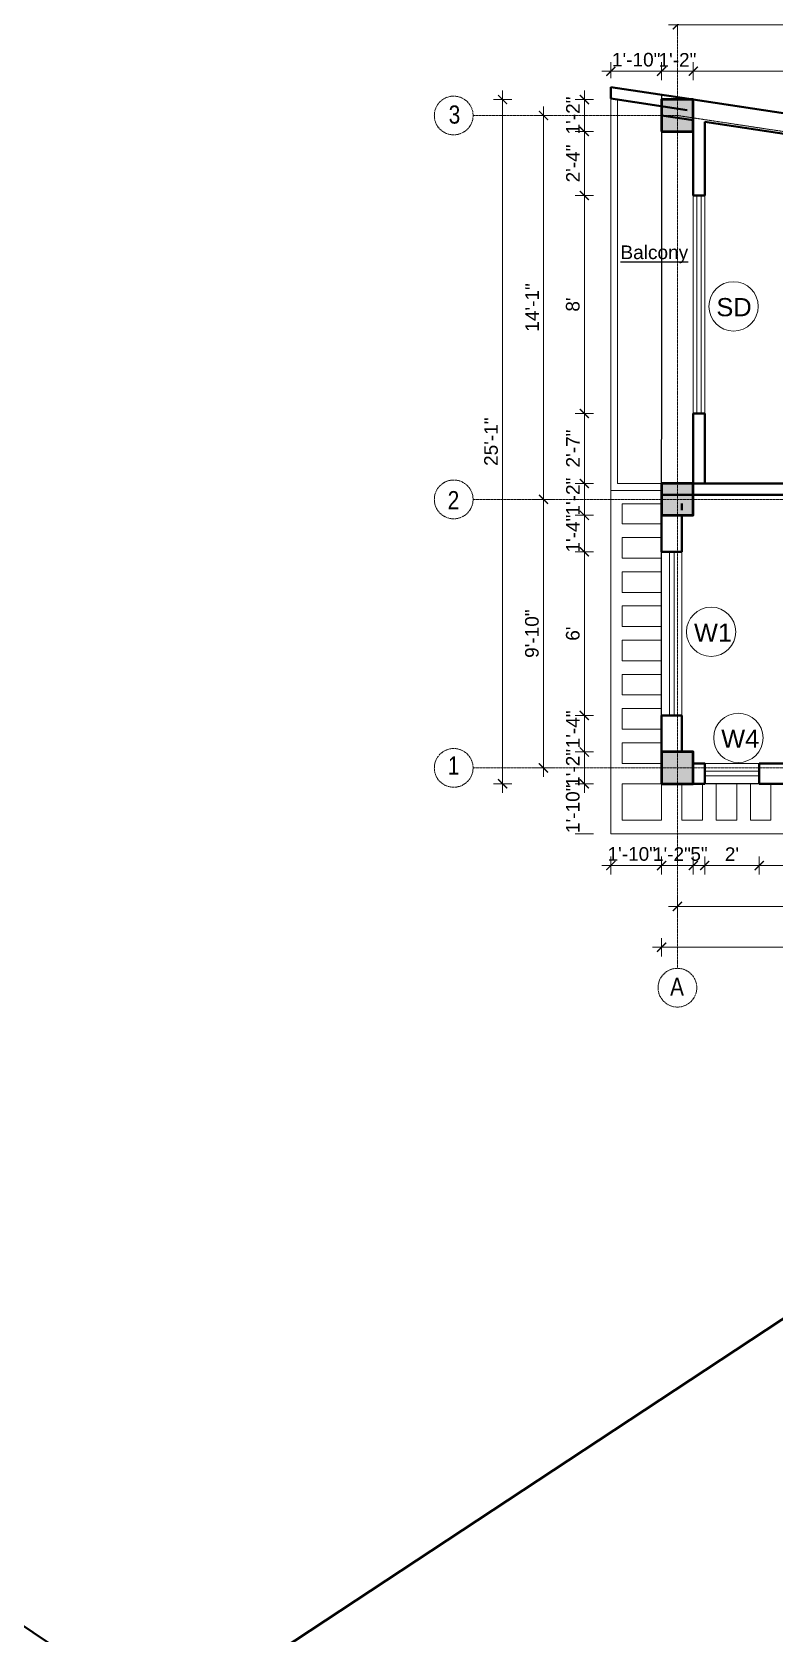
# Model space of a CAD drawing. Header units: inches. Extents: x 141029 to 151573, y -22384 to -18036.
# Drawn here: x 144326 to 144653, y -20131 to -19426 of the extents above; entities that cross this region are included whole.
import ezdxf

# ---------------------------------------------------------------- set-up
doc = ezdxf.new("R2010")
doc.units = ezdxf.units.IN
doc.header["$LTSCALE"] = 0.5
doc.header["$MEASUREMENT"] = 0
doc.header["$PDMODE"] = 66
doc.linetypes.add('CENTER', pattern=[2, 1.25, -0.25, 0.25, -0.25])
for name, color, linetype, lineweight in [('Annotate-Lite.w', 177, 'Continuous', 9), ('Annotations-Bold.w', 177, 'Continuous', 13), ('C-COLUMN', 1, 'Continuous', 50), ('DIM', 4, 'Continuous', 5), ('DIM 1-100', 4, 'Continuous', 13), ('PARAPET', 50, 'Continuous', 13), ('TEXT', 220, 'Continuous', 9), ('wall', 1, 'Continuous', 40), ('window', 4, 'Continuous', 13)]:
    doc.layers.add(name, color=color, linetype=linetype, lineweight=lineweight)
doc.styles.add('ARAIL', font='ARIALN.TTF')
doc.styles.add('arial.', font='arial.ttf')
doc.styles.add('gaurav', font='arial.ttf')
doc.styles.get("Standard").update_dxf_attribs({"font": 'arial.ttf'})
doc.dimstyles.new('1 by 96', dxfattribs={"dimtxt": 6, "dimasz": 4, "dimexe": 4, "dimexo": 4, "dimgap": 2, "dimtad": 1, "dimdec": 0, "dimzin": 0, "dimdsep": 46, "dimlunit": 4, "dimtxsty": 'Standard', "dimblk": 'ARCHTICK', "dimcen": 0, "dimdle": 4, "dimadec": 0, "dimazin": 0, "dimtfac": 1, "dimtdec": 0, "dimtix": 1, "dimtofl": 0, "dimtmove": 1, "dimatfit": 3, "dimldrblk": 'ARCHTICK', "dimfxl": 4, "dimfxlon": 1, "dimtolj": 1, "dimtzin": 0, "dimlwd": -1, "dimlwe": -1, "dimarcsym": 0})

# ---------------------------------------------------------------- blocks, each defined once
blk = doc.blocks.new('_ArchTick')
at = {"color": 0, "linetype": 'ByBlock', "const_width": 0.15}
blk.add_lwpolyline([(-0.5, -0.5), (0.5, 0.5)], dxfattribs=at)
blk = doc.blocks.new('*D570')
at = {"layer": 'Defpoints', "color": 0, "transparency": 16777216}
for p in [(144617.47, -19442.94), (144617.47, -19469.43), (144730.12, -19474.55)]:
    blk.add_point(p, dxfattribs=at)
at = {"layer": 'DIM 1-100', "color": 0, "transparency": 16777216}
for p, q in [((144617.47, -19446.94), (144617.47, -19438.94)), ((144730.12, -19446.94), (144730.12, -19438.94)), ((144734.12, -19442.94), (144613.47, -19442.94))]:
    blk.add_line(p, q, dxfattribs=at)
at = {"layer": 'DIM 1-100', "color": 0, "transparency": 16777216, "xscale": 4, "yscale": 4, "zscale": 4, "rotation": 180}
blk.add_blockref('_ArchTick', (144617.47, -19442.94), dxfattribs=at)
at = {"layer": 'DIM 1-100', "color": 0, "transparency": 16777216, "xscale": 4, "yscale": 4, "zscale": 4}
blk.add_blockref('_ArchTick', (144730.12, -19442.94), dxfattribs=at)
at = {"layer": 'DIM 1-100', "color": 0, "transparency": 16777216, "insert": (144673.79, -19437.88), "char_height": 6, "attachment_point": 5}
blk.add_mtext('\\A1;9\'-5"', dxfattribs=at)
blk = doc.blocks.new('*D571')
at = {"layer": 'Defpoints', "color": 0, "transparency": 16777216}
for p in [(144603.47, -19442.94), (144603.47, -19469.43), (144617.47, -19469.43)]:
    blk.add_point(p, dxfattribs=at)
at = {"layer": 'DIM 1-100', "color": 0, "transparency": 16777216}
for p, q in [((144603.47, -19446.94), (144603.47, -19438.94)), ((144617.47, -19446.94), (144617.47, -19438.94)), ((144621.47, -19442.94), (144599.47, -19442.94))]:
    blk.add_line(p, q, dxfattribs=at)
at = {"layer": 'DIM 1-100', "color": 0, "transparency": 16777216, "xscale": 4, "yscale": 4, "zscale": 4, "rotation": 180}
blk.add_blockref('_ArchTick', (144603.47, -19442.94), dxfattribs=at)
at = {"layer": 'DIM 1-100', "color": 0, "transparency": 16777216, "xscale": 4, "yscale": 4, "zscale": 4}
blk.add_blockref('_ArchTick', (144617.47, -19442.94), dxfattribs=at)
at = {"layer": 'DIM 1-100', "color": 0, "transparency": 16777216, "insert": (144610.47, -19437.93), "char_height": 6, "attachment_point": 5}
blk.add_mtext('\\A1;1\'-2"', dxfattribs=at)
blk = doc.blocks.new('*D572')
at = {"layer": 'Defpoints', "color": 0, "transparency": 16777216}
for p in [(144581.13, -19442.94), (144581.13, -19449.95), (144603.47, -19469.43)]:
    blk.add_point(p, dxfattribs=at)
at = {"layer": 'DIM 1-100', "color": 0, "transparency": 16777216}
for p, q in [((144581.13, -19445.95), (144581.13, -19438.94)), ((144603.47, -19446.94), (144603.47, -19438.94)), ((144607.47, -19442.94), (144577.13, -19442.94))]:
    blk.add_line(p, q, dxfattribs=at)
at = {"layer": 'DIM 1-100', "color": 0, "transparency": 16777216, "xscale": 4, "yscale": 4, "zscale": 4, "rotation": 180}
blk.add_blockref('_ArchTick', (144581.13, -19442.94), dxfattribs=at)
at = {"layer": 'DIM 1-100', "color": 0, "transparency": 16777216, "xscale": 4, "yscale": 4, "zscale": 4}
blk.add_blockref('_ArchTick', (144603.47, -19442.94), dxfattribs=at)
at = {"layer": 'DIM 1-100', "color": 0, "transparency": 16777216, "insert": (144592.3, -19437.88), "char_height": 6, "attachment_point": 5}
blk.add_mtext('\\A1;1\'-10"', dxfattribs=at)
blk = doc.blocks.new('*D575')
at = {"layer": 'Defpoints', "color": 0, "transparency": 16777216}
for p in [(144610.47, -19422.48), (144610.47, -19462.43), (144739.12, -19486.55)]:
    blk.add_point(p, dxfattribs=at)
at = {"layer": 'DIM 1-100', "color": 0, "transparency": 16777216}
for p, q in [((144610.47, -19426.48), (144610.47, -19418.48)), ((144739.12, -19426.48), (144739.12, -19418.48)), ((144743.12, -19422.48), (144606.47, -19422.48))]:
    blk.add_line(p, q, dxfattribs=at)
at = {"layer": 'DIM 1-100', "color": 0, "transparency": 16777216, "xscale": 4, "yscale": 4, "zscale": 4, "rotation": 180}
blk.add_blockref('_ArchTick', (144610.47, -19422.48), dxfattribs=at)
at = {"layer": 'DIM 1-100', "color": 0, "transparency": 16777216, "xscale": 4, "yscale": 4, "zscale": 4}
blk.add_blockref('_ArchTick', (144739.12, -19422.48), dxfattribs=at)
at = {"layer": 'DIM 1-100', "color": 0, "transparency": 16777216, "insert": (144674.79, -19417.41), "char_height": 6, "attachment_point": 5}
blk.add_mtext('\\A1;10\'-9"', dxfattribs=at)
blk = doc.blocks.new('*D509')
at = {"layer": 'Defpoints', "color": 0, "transparency": 16777216}
for p in [(144581.13, -19403.23), (144581.13, -19449.95), (145005.15, -19513.97)]:
    blk.add_point(p, dxfattribs=at)
at = {"layer": 'DIM 1-100', "color": 0, "transparency": 16777216}
for p, q in [((144581.13, -19407.23), (144581.13, -19399.23)), ((145005.15, -19407.23), (145005.15, -19399.23)), ((145009.15, -19403.23), (144577.13, -19403.23))]:
    blk.add_line(p, q, dxfattribs=at)
at = {"layer": 'DIM 1-100', "color": 0, "transparency": 16777216, "xscale": 4, "yscale": 4, "zscale": 4, "rotation": 180}
blk.add_blockref('_ArchTick', (144581.13, -19403.23), dxfattribs=at)
at = {"layer": 'DIM 1-100', "color": 0, "transparency": 16777216, "xscale": 4, "yscale": 4, "zscale": 4}
blk.add_blockref('_ArchTick', (145005.15, -19403.23), dxfattribs=at)
at = {"layer": 'DIM 1-100', "color": 0, "transparency": 16777216, "insert": (144793.14, -19398.16), "char_height": 6, "attachment_point": 5}
blk.add_mtext('\\A1;35\'-4"', dxfattribs=at)
blk = doc.blocks.new('*D518')
at = {"layer": 'Defpoints', "color": 0, "transparency": 16777216}
for p in [(144603.47, -19455.43), (144569.47, -19469.43), (144603.47, -19469.43)]:
    blk.add_point(p, dxfattribs=at)
at = {"layer": 'DIM 1-100', "color": 0, "transparency": 16777216}
for p, q in [((144573.47, -19455.43), (144565.47, -19455.43)), ((144569.47, -19451.43), (144569.47, -19473.43)), ((144573.47, -19469.43), (144565.47, -19469.43))]:
    blk.add_line(p, q, dxfattribs=at)
at = {"layer": 'DIM 1-100', "color": 0, "transparency": 16777216, "xscale": 4, "yscale": 4, "zscale": 4}
for p, rotation in [((144569.47, -19455.43), 90), ((144569.47, -19469.43), 270)]:
    blk.add_blockref('_ArchTick', p, dxfattribs=dict(at, rotation=rotation))
at = {"layer": 'DIM 1-100', "color": 0, "transparency": 16777216, "insert": (144564.45, -19462.43), "char_height": 6, "attachment_point": 5, "rotation": 90}
blk.add_mtext('\\A1;1\'-2"', dxfattribs=at)
blk = doc.blocks.new('*D576')
at = {"layer": 'Defpoints', "color": 0, "transparency": 16777216}
for p in [(144603.47, -19469.43), (144569.47, -19497.69), (144617.47, -19497.69)]:
    blk.add_point(p, dxfattribs=at)
at = {"layer": 'DIM 1-100', "color": 0, "transparency": 16777216}
for p, q in [((144573.47, -19469.43), (144565.47, -19469.43)), ((144569.47, -19465.43), (144569.47, -19501.69)), ((144573.47, -19497.69), (144565.47, -19497.69))]:
    blk.add_line(p, q, dxfattribs=at)
at = {"layer": 'DIM 1-100', "color": 0, "transparency": 16777216, "xscale": 4, "yscale": 4, "zscale": 4}
for p, rotation in [((144569.47, -19469.43), 90), ((144569.47, -19497.69), 270)]:
    blk.add_blockref('_ArchTick', p, dxfattribs=dict(at, rotation=rotation))
at = {"layer": 'DIM 1-100', "color": 0, "transparency": 16777216, "insert": (144564.45, -19483.56), "char_height": 6, "attachment_point": 5, "rotation": 90}
blk.add_mtext('\\A1;2\'-4"', dxfattribs=at)
blk = doc.blocks.new('*D577')
at = {"layer": 'Defpoints', "color": 0, "transparency": 16777216}
for p in [(144617.47, -19497.69), (144569.47, -19593.69), (144617.47, -19593.69)]:
    blk.add_point(p, dxfattribs=at)
at = {"layer": 'DIM 1-100', "color": 0, "transparency": 16777216}
for p, q in [((144573.47, -19497.69), (144565.47, -19497.69)), ((144569.47, -19493.69), (144569.47, -19597.69)), ((144573.47, -19593.69), (144565.47, -19593.69))]:
    blk.add_line(p, q, dxfattribs=at)
at = {"layer": 'DIM 1-100', "color": 0, "transparency": 16777216, "xscale": 4, "yscale": 4, "zscale": 4}
for p, rotation in [((144569.47, -19497.69), 90), ((144569.47, -19593.69), 270)]:
    blk.add_blockref('_ArchTick', p, dxfattribs=dict(at, rotation=rotation))
at = {"layer": 'DIM 1-100', "color": 0, "transparency": 16777216, "insert": (144564.4, -19545.69), "char_height": 6, "attachment_point": 5, "rotation": 90}
blk.add_mtext("\\A1;8'", dxfattribs=at)
blk = doc.blocks.new('*D578')
at = {"layer": 'Defpoints', "color": 0, "transparency": 16777216}
for p in [(144617.47, -19593.69), (144569.47, -19624.5), (144617.47, -19624.5)]:
    blk.add_point(p, dxfattribs=at)
at = {"layer": 'DIM 1-100', "color": 0, "transparency": 16777216}
for p, q in [((144569.47, -19589.69), (144569.47, -19628.5)), ((144573.47, -19593.69), (144565.47, -19593.69)), ((144573.47, -19624.5), (144565.47, -19624.5))]:
    blk.add_line(p, q, dxfattribs=at)
at = {"layer": 'DIM 1-100', "color": 0, "transparency": 16777216, "xscale": 4, "yscale": 4, "zscale": 4}
for p, rotation in [((144569.47, -19593.69), 90), ((144569.47, -19624.5), 270)]:
    blk.add_blockref('_ArchTick', p, dxfattribs=dict(at, rotation=rotation))
at = {"layer": 'DIM 1-100', "color": 0, "transparency": 16777216, "insert": (144564.45, -19609.1), "char_height": 6, "attachment_point": 5, "rotation": 90}
blk.add_mtext('\\A1;2\'-7"', dxfattribs=at)
blk = doc.blocks.new('*D579')
at = {"layer": 'Defpoints', "color": 0, "transparency": 16777216}
for p in [(144617.47, -19624.5), (144569.47, -19638.5), (144603.47, -19638.5)]:
    blk.add_point(p, dxfattribs=at)
at = {"layer": 'DIM 1-100', "color": 0, "transparency": 16777216}
for p, q in [((144573.47, -19624.5), (144565.47, -19624.5)), ((144569.47, -19620.5), (144569.47, -19642.5)), ((144573.47, -19638.5), (144565.47, -19638.5))]:
    blk.add_line(p, q, dxfattribs=at)
at = {"layer": 'DIM 1-100', "color": 0, "transparency": 16777216, "xscale": 4, "yscale": 4, "zscale": 4}
for p, rotation in [((144569.47, -19624.5), 90), ((144569.47, -19638.5), 270)]:
    blk.add_blockref('_ArchTick', p, dxfattribs=dict(at, rotation=rotation))
at = {"layer": 'DIM 1-100', "color": 0, "transparency": 16777216, "insert": (144564.45, -19630.26), "char_height": 6, "attachment_point": 5, "rotation": 90}
blk.add_mtext('\\A1;1\'-2"', dxfattribs=at)
blk = doc.blocks.new('*D580')
at = {"layer": 'Defpoints', "color": 0, "transparency": 16777216}
for p in [(144603.47, -19638.5), (144569.47, -19654.61), (144603.47, -19654.61)]:
    blk.add_point(p, dxfattribs=at)
at = {"layer": 'DIM 1-100', "color": 0, "transparency": 16777216}
for p, q in [((144573.47, -19638.5), (144565.47, -19638.5)), ((144569.47, -19634.5), (144569.47, -19658.61)), ((144573.47, -19654.61), (144565.47, -19654.61))]:
    blk.add_line(p, q, dxfattribs=at)
at = {"layer": 'DIM 1-100', "color": 0, "transparency": 16777216, "xscale": 4, "yscale": 4, "zscale": 4}
for p, rotation in [((144569.47, -19638.5), 90), ((144569.47, -19654.61), 270)]:
    blk.add_blockref('_ArchTick', p, dxfattribs=dict(at, rotation=rotation))
at = {"layer": 'DIM 1-100', "color": 0, "transparency": 16777216, "insert": (144564.45, -19646.56), "char_height": 6, "attachment_point": 5, "rotation": 90}
blk.add_mtext('\\A1;1\'-4"', dxfattribs=at)
blk = doc.blocks.new('*D581')
at = {"layer": 'Defpoints', "color": 0, "transparency": 16777216}
for p in [(144603.47, -19654.61), (144569.47, -19726.61), (144603.47, -19726.61)]:
    blk.add_point(p, dxfattribs=at)
at = {"layer": 'DIM 1-100', "color": 0, "transparency": 16777216}
for p, q in [((144569.47, -19650.61), (144569.47, -19730.61)), ((144573.47, -19654.61), (144565.47, -19654.61)), ((144573.47, -19726.61), (144565.47, -19726.61))]:
    blk.add_line(p, q, dxfattribs=at)
at = {"layer": 'DIM 1-100', "color": 0, "transparency": 16777216, "xscale": 4, "yscale": 4, "zscale": 4}
for p, rotation in [((144569.47, -19654.61), 90), ((144569.47, -19726.61), 270)]:
    blk.add_blockref('_ArchTick', p, dxfattribs=dict(at, rotation=rotation))
at = {"layer": 'DIM 1-100', "color": 0, "transparency": 16777216, "insert": (144564.4, -19690.61), "char_height": 6, "attachment_point": 5, "rotation": 90}
blk.add_mtext("\\A1;6'", dxfattribs=at)
blk = doc.blocks.new('*D582')
at = {"layer": 'Defpoints', "color": 0, "transparency": 16777216}
for p in [(144603.47, -19726.61), (144569.47, -19742.73), (144603.47, -19742.73)]:
    blk.add_point(p, dxfattribs=at)
at = {"layer": 'DIM 1-100', "color": 0, "transparency": 16777216}
for p, q in [((144569.47, -19722.61), (144569.47, -19746.73)), ((144573.47, -19726.61), (144565.47, -19726.61)), ((144573.47, -19742.73), (144565.47, -19742.73))]:
    blk.add_line(p, q, dxfattribs=at)
at = {"layer": 'DIM 1-100', "color": 0, "transparency": 16777216, "xscale": 4, "yscale": 4, "zscale": 4}
for p, rotation in [((144569.47, -19726.61), 90), ((144569.47, -19742.73), 270)]:
    blk.add_blockref('_ArchTick', p, dxfattribs=dict(at, rotation=rotation))
at = {"layer": 'DIM 1-100', "color": 0, "transparency": 16777216, "insert": (144564.45, -19732.76), "char_height": 6, "attachment_point": 5, "rotation": 90}
blk.add_mtext('\\A1;1\'-4"', dxfattribs=at)
blk = doc.blocks.new('*D583')
at = {"layer": 'Defpoints', "color": 0, "transparency": 16777216}
for p in [(144603.47, -19742.73), (144569.47, -19756.73), (144603.47, -19756.73)]:
    blk.add_point(p, dxfattribs=at)
at = {"layer": 'DIM 1-100', "color": 0, "transparency": 16777216}
for p, q in [((144573.47, -19742.73), (144565.47, -19742.73)), ((144569.47, -19738.73), (144569.47, -19760.73)), ((144573.47, -19756.73), (144565.47, -19756.73))]:
    blk.add_line(p, q, dxfattribs=at)
at = {"layer": 'DIM 1-100', "color": 0, "transparency": 16777216, "xscale": 4, "yscale": 4, "zscale": 4}
for p, rotation in [((144569.47, -19742.73), 90), ((144569.47, -19756.73), 270)]:
    blk.add_blockref('_ArchTick', p, dxfattribs=dict(at, rotation=rotation))
at = {"layer": 'DIM 1-100', "color": 0, "transparency": 16777216, "insert": (144564.4, -19749.73), "char_height": 6, "attachment_point": 5, "rotation": 90}
blk.add_mtext('\\A1;1\'-2"', dxfattribs=at)
blk = doc.blocks.new('*D584')
at = {"layer": 'Defpoints', "color": 0, "transparency": 16777216}
for p in [(144603.47, -19756.73), (144569.47, -19778.73), (144581.13, -19778.73)]:
    blk.add_point(p, dxfattribs=at)
at = {"layer": 'DIM 1-100', "color": 0, "transparency": 16777216}
for p, q in [((144573.47, -19756.73), (144565.47, -19756.73)), ((144573.47, -19778.73), (144565.47, -19778.73))]:
    blk.add_line(p, q, dxfattribs=at)
at = {"layer": 'DIM 1-100', "color": 0, "transparency": 16777216, "insert": (144564.4, -19767.73), "char_height": 6, "attachment_point": 5, "rotation": 90}
blk.add_mtext('\\A1;1\'-10"', dxfattribs=at)
blk = doc.blocks.new('*D519')
at = {"layer": 'Defpoints', "color": 0, "transparency": 16777216}
for p in [(144603.54, -19462.43), (144551.47, -19631.5), (144603.47, -19631.5)]:
    blk.add_point(p, dxfattribs=at)
at = {"layer": 'DIM 1-100', "color": 0, "transparency": 16777216}
for p, q in [((144555.47, -19462.43), (144547.47, -19462.43)), ((144551.47, -19458.43), (144551.47, -19635.5)), ((144555.47, -19631.5), (144547.47, -19631.5))]:
    blk.add_line(p, q, dxfattribs=at)
at = {"layer": 'DIM 1-100', "color": 0, "transparency": 16777216, "xscale": 4, "yscale": 4, "zscale": 4}
for p, rotation in [((144551.47, -19462.43), 90), ((144551.47, -19631.5), 270)]:
    blk.add_blockref('_ArchTick', p, dxfattribs=dict(at, rotation=rotation))
at = {"layer": 'DIM 1-100', "color": 0, "transparency": 16777216, "insert": (144546.45, -19546.97), "char_height": 6, "attachment_point": 5, "rotation": 90}
blk.add_mtext('\\A1;14\'-1"', dxfattribs=at)
blk = doc.blocks.new('*D520')
at = {"layer": 'Defpoints', "color": 0, "transparency": 16777216}
for p in [(144603.47, -19631.5), (144551.47, -19749.73), (144603.47, -19749.73)]:
    blk.add_point(p, dxfattribs=at)
at = {"layer": 'DIM 1-100', "color": 0, "transparency": 16777216}
for p, q in [((144555.47, -19631.5), (144547.47, -19631.5)), ((144551.47, -19627.5), (144551.47, -19753.73)), ((144555.47, -19749.73), (144547.47, -19749.73))]:
    blk.add_line(p, q, dxfattribs=at)
at = {"layer": 'DIM 1-100', "color": 0, "transparency": 16777216, "xscale": 4, "yscale": 4, "zscale": 4}
for p, rotation in [((144551.47, -19631.5), 90), ((144551.47, -19749.73), 270)]:
    blk.add_blockref('_ArchTick', p, dxfattribs=dict(at, rotation=rotation))
at = {"layer": 'DIM 1-100', "color": 0, "transparency": 16777216, "insert": (144546.4, -19690.61), "char_height": 6, "attachment_point": 5, "rotation": 90}
blk.add_mtext('\\A1;9\'-10"', dxfattribs=at)
blk = doc.blocks.new('*D521')
at = {"layer": 'Defpoints', "color": 0, "transparency": 16777216}
for p in [(144533.47, -19455.43), (144603.47, -19455.43), (144603.47, -19756.73)]:
    blk.add_point(p, dxfattribs=at)
at = {"layer": 'DIM 1-100', "color": 0, "transparency": 16777216}
for p, q in [((144537.47, -19455.43), (144529.47, -19455.43)), ((144533.47, -19760.73), (144533.47, -19451.43)), ((144537.47, -19756.73), (144529.47, -19756.73))]:
    blk.add_line(p, q, dxfattribs=at)
at = {"layer": 'DIM 1-100', "color": 0, "transparency": 16777216, "xscale": 4, "yscale": 4, "zscale": 4}
for p, rotation in [((144533.47, -19455.43), 90), ((144533.47, -19756.73), 270)]:
    blk.add_blockref('_ArchTick', p, dxfattribs=dict(at, rotation=rotation))
at = {"layer": 'DIM 1-100', "color": 0, "transparency": 16777216, "insert": (144528.4, -19606.08), "char_height": 6, "attachment_point": 5, "rotation": 90}
blk.add_mtext('\\A1;25\'-1"', dxfattribs=at)
blk = doc.blocks.new('*D585')
at = {"layer": 'Defpoints', "color": 0, "transparency": 16777216}
for p in [(144603.47, -19756.73), (144617.47, -19756.73), (144617.47, -19792.73)]:
    blk.add_point(p, dxfattribs=at)
at = {"layer": 'DIM 1-100', "color": 0, "transparency": 16777216}
for p, q in [((144599.47, -19792.73), (144621.47, -19792.73)), ((144603.47, -19788.73), (144603.47, -19796.73)), ((144617.47, -19788.73), (144617.47, -19796.73))]:
    blk.add_line(p, q, dxfattribs=at)
at = {"layer": 'DIM 1-100', "color": 0, "transparency": 16777216, "xscale": 4, "yscale": 4, "zscale": 4, "rotation": 180}
blk.add_blockref('_ArchTick', (144603.47, -19792.73), dxfattribs=at)
at = {"layer": 'DIM 1-100', "color": 0, "transparency": 16777216, "xscale": 4, "yscale": 4, "zscale": 4}
blk.add_blockref('_ArchTick', (144617.47, -19792.73), dxfattribs=at)
at = {"layer": 'DIM 1-100', "color": 0, "transparency": 16777216, "insert": (144608.04, -19787.72), "char_height": 6, "attachment_point": 5}
blk.add_mtext('\\A1;1\'-2"', dxfattribs=at)
blk = doc.blocks.new('*D586')
at = {"layer": 'Defpoints', "color": 0, "transparency": 16777216}
for p in [(144617.47, -19756.73), (144622.47, -19756.73), (144622.47, -19792.73)]:
    blk.add_point(p, dxfattribs=at)
at = {"layer": 'DIM 1-100', "color": 0, "transparency": 16777216}
for p, q in [((144617.47, -19788.73), (144617.47, -19796.73)), ((144622.47, -19788.73), (144622.47, -19796.73))]:
    blk.add_line(p, q, dxfattribs=at)
at = {"layer": 'DIM 1-100', "color": 0, "transparency": 16777216, "insert": (144619.97, -19787.68), "char_height": 6, "attachment_point": 5}
blk.add_mtext('\\A1;5"', dxfattribs=at)
blk = doc.blocks.new('*D587')
at = {"layer": 'Defpoints', "color": 0, "transparency": 16777216}
for p in [(144622.47, -19756.73), (144646.47, -19756.73), (144646.47, -19792.73)]:
    blk.add_point(p, dxfattribs=at)
at = {"layer": 'DIM 1-100', "color": 0, "transparency": 16777216}
for p, q in [((144618.47, -19792.73), (144650.47, -19792.73)), ((144622.47, -19788.73), (144622.47, -19796.73)), ((144646.47, -19788.73), (144646.47, -19796.73))]:
    blk.add_line(p, q, dxfattribs=at)
at = {"layer": 'DIM 1-100', "color": 0, "transparency": 16777216, "xscale": 4, "yscale": 4, "zscale": 4, "rotation": 180}
blk.add_blockref('_ArchTick', (144622.47, -19792.73), dxfattribs=at)
at = {"layer": 'DIM 1-100', "color": 0, "transparency": 16777216, "xscale": 4, "yscale": 4, "zscale": 4}
blk.add_blockref('_ArchTick', (144646.47, -19792.73), dxfattribs=at)
at = {"layer": 'DIM 1-100', "color": 0, "transparency": 16777216, "insert": (144634.47, -19787.72), "char_height": 6, "attachment_point": 5}
blk.add_mtext("\\A1;2'", dxfattribs=at)
blk = doc.blocks.new('*D588')
at = {"layer": 'Defpoints', "color": 0, "transparency": 16777216}
for p in [(144646.47, -19756.73), (144701.12, -19756.73), (144701.12, -19792.73)]:
    blk.add_point(p, dxfattribs=at)
at = {"layer": 'DIM 1-100', "color": 0, "transparency": 16777216}
for p, q in [((144642.47, -19792.73), (144705.12, -19792.73)), ((144646.47, -19788.73), (144646.47, -19796.73)), ((144701.12, -19788.73), (144701.12, -19796.73))]:
    blk.add_line(p, q, dxfattribs=at)
at = {"layer": 'DIM 1-100', "color": 0, "transparency": 16777216, "xscale": 4, "yscale": 4, "zscale": 4, "rotation": 180}
blk.add_blockref('_ArchTick', (144646.47, -19792.73), dxfattribs=at)
at = {"layer": 'DIM 1-100', "color": 0, "transparency": 16777216, "xscale": 4, "yscale": 4, "zscale": 4}
blk.add_blockref('_ArchTick', (144701.12, -19792.73), dxfattribs=at)
at = {"layer": 'DIM 1-100', "color": 0, "transparency": 16777216, "insert": (144673.79, -19787.73), "char_height": 6, "attachment_point": 5}
blk.add_mtext('\\A1;4\'-7"', dxfattribs=at)
blk = doc.blocks.new('*D601')
at = {"layer": 'Defpoints', "color": 0, "transparency": 16777216}
for p in [(144603.47, -19756.73), (144581.13, -19778.73), (144603.47, -19792.73)]:
    blk.add_point(p, dxfattribs=at)
at = {"layer": 'DIM 1-100', "color": 0, "transparency": 16777216}
for p, q in [((144577.13, -19792.73), (144607.47, -19792.73)), ((144581.13, -19788.73), (144581.13, -19796.73)), ((144603.47, -19788.73), (144603.47, -19796.73))]:
    blk.add_line(p, q, dxfattribs=at)
at = {"layer": 'DIM 1-100', "color": 0, "transparency": 16777216, "xscale": 4, "yscale": 4, "zscale": 4, "rotation": 180}
blk.add_blockref('_ArchTick', (144581.13, -19792.73), dxfattribs=at)
at = {"layer": 'DIM 1-100', "color": 0, "transparency": 16777216, "xscale": 4, "yscale": 4, "zscale": 4}
blk.add_blockref('_ArchTick', (144603.47, -19792.73), dxfattribs=at)
at = {"layer": 'DIM 1-100', "color": 0, "transparency": 16777216, "insert": (144590.35, -19787.67), "char_height": 6, "attachment_point": 5}
blk.add_mtext('\\A1;1\'-10"', dxfattribs=at)
blk = doc.blocks.new('*D602')
at = {"layer": 'Defpoints', "color": 0, "transparency": 16777216}
for p in [(144610.47, -19756.73), (144737.12, -19756.73), (144737.12, -19810.73)]:
    blk.add_point(p, dxfattribs=at)
at = {"layer": 'DIM 1-100', "color": 0, "transparency": 16777216}
for p, q in [((144610.47, -19806.73), (144610.47, -19814.73)), ((144737.12, -19806.73), (144737.12, -19814.73)), ((144606.47, -19810.73), (144741.12, -19810.73))]:
    blk.add_line(p, q, dxfattribs=at)
at = {"layer": 'DIM 1-100', "color": 0, "transparency": 16777216, "xscale": 4, "yscale": 4, "zscale": 4, "rotation": 180}
blk.add_blockref('_ArchTick', (144610.47, -19810.73), dxfattribs=at)
at = {"layer": 'DIM 1-100', "color": 0, "transparency": 16777216, "xscale": 4, "yscale": 4, "zscale": 4}
blk.add_blockref('_ArchTick', (144737.12, -19810.73), dxfattribs=at)
at = {"layer": 'DIM 1-100', "color": 0, "transparency": 16777216, "insert": (144673.79, -19805.67), "char_height": 6, "attachment_point": 5}
blk.add_mtext('\\A1;10\'-7"', dxfattribs=at)
blk = doc.blocks.new('*D522')
at = {"layer": 'Defpoints', "color": 0, "transparency": 16777216}
for p in [(144603.47, -19756.73), (144995.57, -19756.73), (144603.47, -19828.73)]:
    blk.add_point(p, dxfattribs=at)
at = {"layer": 'DIM 1-100', "color": 0, "transparency": 16777216}
for p, q in [((144999.57, -19828.73), (144599.47, -19828.73)), ((144603.47, -19824.73), (144603.47, -19832.73)), ((144995.57, -19824.73), (144995.57, -19832.73))]:
    blk.add_line(p, q, dxfattribs=at)
at = {"layer": 'DIM 1-100', "color": 0, "transparency": 16777216, "xscale": 4, "yscale": 4, "zscale": 4, "rotation": 180}
blk.add_blockref('_ArchTick', (144603.47, -19828.73), dxfattribs=at)
at = {"layer": 'DIM 1-100', "color": 0, "transparency": 16777216, "xscale": 4, "yscale": 4, "zscale": 4}
blk.add_blockref('_ArchTick', (144995.57, -19828.73), dxfattribs=at)
at = {"layer": 'DIM 1-100', "color": 0, "transparency": 16777216, "insert": (144799.52, -19823.66), "char_height": 6, "attachment_point": 5}
blk.add_mtext('\\A1;32\'-8"', dxfattribs=at)

msp = doc.modelspace()

# ---------------------------------------------------------------- hatches: boundary and pattern name
at = {"layer": 'C-COLUMN'}
h = msp.add_hatch(color=256, dxfattribs=at)
h.dxf.hatch_style = 1
h.paths.add_polyline_path([(144617.47, -19455.43), (144603.47, -19455.43), (144603.47, -19469.43), (144617.47, -19469.43)])
h = msp.add_hatch(color=256, dxfattribs=at)
h.dxf.hatch_style = 1
h.paths.add_polyline_path([(144617.47, -19624.5), (144603.47, -19624.5), (144603.47, -19638.5), (144617.47, -19638.5)])
h = msp.add_hatch(color=256, dxfattribs=at)
h.dxf.hatch_style = 1
h.paths.add_polyline_path([(144617.47, -19742.73), (144603.47, -19742.73), (144603.47, -19756.73), (144617.47, -19756.73)])

# ---------------------------------------------------------------- linework, layer by layer
at = {"layer": 'Annotate-Lite.w', "ltscale": 0.005}
for centre in [(144635.19, -19546.48), (144625.3, -19689.81), (144637.3, -19736.53)]:
    msp.add_circle(centre, 10.86, dxfattribs=at)
at = {"layer": 'Annotations-Bold.w', "linetype": 'CENTER', "ltscale": 0.3}
for p, q in [((144610.47, -19391.25), (144610.47, -19838)), ((145080.69, -19631.5), (144520.47, -19631.5)), ((145080.69, -19749.73), (144520.47, -19749.73))]:
    msp.add_line(p, q, dxfattribs=at)
msp.add_lwpolyline([(145080.69, -19520.9), (144997.68, -19520.9), (144854.62, -19499.29), (144737.12, -19481.55), (144610.47, -19462.43), (144520.47, -19462.43)], dxfattribs=at)
at = {"layer": 'Annotations-Bold.w', "linetype": 'CENTER', "ltscale": 1.5}
for centre in [(144511.93, -19462.43), (144511.93, -19631.5), (144511.93, -19749.73), (144610.47, -19846.53)]:
    msp.add_circle(centre, 8.53, dxfattribs=at)
at = {"layer": 'C-COLUMN'}
for points in [[(144603.47, -19469.43), (144617.47, -19469.43), (144617.47, -19455.43), (144603.47, -19455.43)], [(144603.47, -19638.5), (144617.47, -19638.5), (144617.47, -19624.5), (144603.47, -19624.5)], [(144603.47, -19756.73), (144617.47, -19756.73), (144617.47, -19742.73), (144603.47, -19742.73)]]:
    msp.add_lwpolyline(points, close=True, dxfattribs=at)
at = {"layer": 'Defpoints'}
msp.add_lwpolyline([(145005.15, -19513.97), (144995.57, -19756.73), (144603.47, -19756.73), (144603.57, -19453.33), (145005.15, -19513.97)], dxfattribs=at)
at = {"layer": 'DIM'}
for p, q in [((144618.97, -19497.69), (144618.97, -19593.69)), ((144620.97, -19497.69), (144620.97, -19593.69)), ((144622.47, -19747.73), (144646.47, -19747.73)), ((144622.47, -19751.23), (144646.47, -19751.23)), ((144622.47, -19753.23), (144646.47, -19753.23)), ((144646.47, -19756.73), (144622.47, -19756.73))]:
    msp.add_line(p, q, dxfattribs=at)
at = {"layer": 'PARAPET', "ltscale": 100}
for p, q in [((144581.13, -19627.5), (144581.13, -19455)), ((144584.13, -19624.5), (144584.13, -19455.46)), ((144603.47, -19624.5), (144584.13, -19624.5)), ((144603.47, -19627.5), (144581.13, -19627.5)), ((144581.13, -19627.5), (144581.13, -19778.73)), ((144603.47, -19633.5), (144586.15, -19633.5)), ((144586.15, -19633.5), (144586.15, -19642.31)), ((144586.15, -19642.31), (144603.47, -19642.31)), ((144586.15, -19648.31), (144586.15, -19657.37)), ((144586.15, -19648.31), (144603.47, -19648.31)), ((144586.15, -19657.37), (144603.47, -19657.37)), ((144586.15, -19663.37), (144586.15, -19672.43)), ((144586.15, -19663.37), (144603.47, -19663.37)), ((144586.15, -19672.43), (144603.47, -19672.43)), ((144586.15, -19678.43), (144586.15, -19687.49)), ((144586.15, -19678.43), (144603.47, -19678.43)), ((144586.15, -19687.49), (144603.47, -19687.49)), ((144586.15, -19693.49), (144586.15, -19702.55)), ((144586.15, -19693.49), (144603.47, -19693.49)), ((144586.15, -19702.55), (144603.47, -19702.55)), ((144586.15, -19708.55), (144586.15, -19717.61)), ((144586.15, -19708.55), (144603.47, -19708.55)), ((144586.15, -19717.61), (144603.47, -19717.61)), ((144586.15, -19723.61), (144586.15, -19732.67)), ((144586.15, -19723.61), (144603.47, -19723.61)), ((144586.15, -19732.67), (144603.47, -19732.67)), ((144586.15, -19738.67), (144586.15, -19747.73)), ((144586.15, -19738.67), (144603.47, -19738.67)), ((144603.47, -19747.73), (144586.15, -19747.73)), ((144586.15, -19756.73), (144586.15, -19772.73)), ((144603.47, -19756.73), (144586.15, -19756.73)), ((144603.47, -19756.73), (144603.47, -19772.73)), ((144612.47, -19756.73), (144612.47, -19772.73)), ((144621.52, -19756.73), (144621.52, -19772.73)), ((144627.52, -19756.73), (144627.52, -19772.73)), ((144636.58, -19756.73), (144636.58, -19772.73)), ((144642.58, -19756.73), (144642.58, -19772.73)), ((144651.64, -19756.73), (144651.64, -19772.73)), ((144603.47, -19772.73), (144586.15, -19772.73)), ((144621.52, -19772.73), (144612.47, -19772.73)), ((144636.58, -19772.73), (144627.52, -19772.73)), ((144651.64, -19772.73), (144642.58, -19772.73)), ((144581.13, -19778.73), (144732.94, -19778.73))]:
    msp.add_line(p, q, dxfattribs=at)
at = {"layer": 'wall'}
for p, q in [((141028.59, -22383.65), (147625.62, -18035.86)), ((141502.31, -18246.24), (147362.44, -22155.74)), ((144581.13, -19449.95), (144615.47, -19455.13)), ((144581.13, -19455), (144581.13, -19449.95)), ((144581.13, -19455), (144614.72, -19460.07)), ((144861.62, -19492.29), (144615.47, -19455.13)), ((144861.62, -19492.29), (144615.47, -19455.13)), ((144861.62, -19492.29), (144617.47, -19455.43)), ((144617.47, -19497.69), (144617.47, -19467.13)), ((144622.47, -19497.69), (144622.47, -19465.29)), ((144622.47, -19497.69), (144617.47, -19497.69)), ((144617.47, -19624.5), (144617.47, -19593.69)), ((144622.47, -19593.69), (144617.47, -19593.69)), ((144622.47, -19624.5), (144622.47, -19593.69)), ((144603.47, -19654.61), (144603.47, -19638.5)), ((144612.47, -19636.25), (144612.47, -19633.25)), ((144612.47, -19654.61), (144612.47, -19638.5)), ((144612.47, -19654.61), (144603.47, -19654.61)), ((144603.47, -19742.73), (144603.47, -19726.61)), ((144612.47, -19726.61), (144603.47, -19726.61)), ((144612.47, -19742.73), (144612.47, -19726.61)), ((144603.47, -19744.73), (144603.47, -19756.73)), ((144646.47, -19756.73), (144646.47, -19747.73)), ((144646.47, -19756.73), (144701.12, -19756.73))]:
    msp.add_line(p, q, dxfattribs=at)
for points in [[(144617.47, -19464.53), (144603.47, -19462.42)], [(144617.47, -19464.53), (144603.47, -19462.42)], [(144847.62, -19499.29), (144622.47, -19465.29)], [(144847.62, -19499.29), (144622.47, -19465.29)], [(144603.47, -19624.5), (144753.87, -19624.5), (144753.87, -19638.5)], [(144603.47, -19629.5), (144748.87, -19629.5), (144748.87, -19638.5)], [(144646.47, -19747.73), (144701.12, -19747.73)]]:
    msp.add_lwpolyline(points, dxfattribs=at)
msp.add_lwpolyline([(144617.47, -19756.73), (144622.47, -19756.73), (144622.47, -19747.73), (144617.47, -19747.73)], close=True, dxfattribs=at)
at = {"layer": 'window'}
for p, q in [((144617.47, -19593.69), (144617.47, -19497.69)), ((144622.47, -19497.69), (144622.47, -19593.69)), ((144603.47, -19654.61), (144603.47, -19726.61)), ((144606.97, -19654.61), (144606.97, -19726.61)), ((144608.97, -19654.61), (144608.97, -19726.61)), ((144612.47, -19726.61), (144612.47, -19654.61))]:
    msp.add_line(p, q, dxfattribs=at)

# ---------------------------------------------------------------- texts
at = {"layer": 'Annotate-Lite.w', "ltscale": 0.005, "char_height": 8, "attachment_point": 1, "style": 'gaurav'}
for s, insert in [('SD', (144627.64, -19542.83)), ('W1', (144617.76, -19686.16)), ('W4', (144629.75, -19732.88))]:
    msp.add_mtext_dynamic_manual_height_columns(s, width=8, gutter_width=100, heights=[0], dxfattribs=dict(at, insert=insert))
at = {"layer": 'Annotations-Bold.w', "linetype": 'CENTER', "ltscale": 1.5, "char_height": 8, "attachment_point": 1, "style": 'ARAIL'}
for s, insert in [('3', (144509.72, -19458)), ('2', (144509.28, -19627.83)), ('1', (144509.38, -19744.68)), ('A', (144607.23, -19842.08))]:
    msp.add_mtext_dynamic_manual_height_columns(s, width=6.5393, gutter_width=100, heights=[0], dxfattribs=dict(at, insert=insert))
at = {"layer": 'TEXT', "lineweight": -2, "insert": (144600.29, -19523.58), "char_height": 6, "width": 127.5059, "attachment_point": 5, "style": 'arial.'}
msp.add_mtext('{\\LBalcony}', dxfattribs=at)

# ---------------------------------------------------------------- dimensions: what is measured, and where the dimension line sits
at = {"layer": 'DIM 1-100'}
for base, p1, p2, picture, middle in [((144581.13, -19403.23), (145005.15, -19513.97), (144581.13, -19449.95), '*D509', (144793.14, -19398.16)), ((144610.47, -19422.48), (144739.12, -19486.55), (144610.47, -19462.43), '*D575', (144674.79, -19417.41)), ((144617.47, -19442.94), (144730.12, -19474.55), (144617.47, -19469.43), '*D570', (144673.79, -19437.88)), ((144603.47, -19828.73), (144995.57, -19756.73), (144603.47, -19756.73), '*D522', (144799.52, -19823.66)), ((144737.12, -19810.73), (144610.47, -19756.73), (144737.12, -19756.73), '*D602', (144673.79, -19805.67)), ((144622.47, -19792.73), (144617.47, -19756.73), (144622.47, -19756.73), '*D586', (144619.97, -19787.68)), ((144646.47, -19792.73), (144622.47, -19756.73), (144646.47, -19756.73), '*D587', (144634.47, -19787.72)), ((144701.12, -19792.73), (144646.47, -19756.73), (144701.12, -19756.73), '*D588', (144673.79, -19787.73))]:
    dim = msp.add_linear_dim(base=base, p1=p1, p2=p2, dimstyle='1 by 96', dxfattribs=at)
    dim.commit()
    dim.dimension.update_dxf_attribs({"geometry": picture, "text_midpoint": middle})
for base, p1, p2, picture, middle in [((144581.13, -19442.94), (144603.47, -19469.43), (144581.13, -19449.95), '*D572', (144592.3, -19442.94)), ((144603.47, -19442.94), (144617.47, -19469.43), (144603.47, -19469.43), '*D571', (144610.47, -19442.94)), ((144603.47, -19792.73), (144581.13, -19778.73), (144603.47, -19756.73), '*D601', (144590.35, -19792.73)), ((144617.47, -19792.73), (144603.47, -19756.73), (144617.47, -19756.73), '*D585', (144608.04, -19792.73))]:
    dim = msp.add_linear_dim(base=base, p1=p1, p2=p2, dimstyle='1 by 96', dxfattribs=at)
    dim.commit()
    dim.dimension.update_dxf_attribs({"geometry": picture, "text_midpoint": middle, "dimtype": 160})
for base, p1, p2, picture, middle in [((144533.47, -19455.43), (144603.47, -19756.73), (144603.47, -19455.43), '*D521', (144528.4, -19606.08)), ((144551.47, -19631.5), (144603.54, -19462.43), (144603.47, -19631.5), '*D519', (144546.45, -19546.97)), ((144569.47, -19497.69), (144603.47, -19469.43), (144617.47, -19497.69), '*D576', (144564.45, -19483.56)), ((144569.47, -19593.69), (144617.47, -19497.69), (144617.47, -19593.69), '*D577', (144564.4, -19545.69)), ((144569.47, -19624.5), (144617.47, -19593.69), (144617.47, -19624.5), '*D578', (144564.45, -19609.1)), ((144551.47, -19749.73), (144603.47, -19631.5), (144603.47, -19749.73), '*D520', (144546.4, -19690.61)), ((144569.47, -19726.61), (144603.47, -19654.61), (144603.47, -19726.61), '*D581', (144564.4, -19690.61)), ((144569.47, -19778.73), (144603.47, -19756.73), (144581.13, -19778.73), '*D584', (144564.4, -19767.73))]:
    dim = msp.add_linear_dim(base=base, p1=p1, p2=p2, angle=90, dimstyle='1 by 96', dxfattribs=at)
    dim.commit()
    dim.dimension.update_dxf_attribs({"geometry": picture, "text_midpoint": middle})
for base, p1, p2, picture, middle in [((144569.47, -19469.43), (144603.47, -19455.43), (144603.47, -19469.43), '*D518', (144569.47, -19462.43)), ((144569.47, -19638.5), (144617.47, -19624.5), (144603.47, -19638.5), '*D579', (144569.47, -19630.26)), ((144569.47, -19654.61), (144603.47, -19638.5), (144603.47, -19654.61), '*D580', (144569.47, -19646.56)), ((144569.47, -19742.73), (144603.47, -19726.61), (144603.47, -19742.73), '*D582', (144569.47, -19732.76)), ((144569.47, -19756.73), (144603.47, -19742.73), (144603.47, -19756.73), '*D583', (144569.42, -19749.73))]:
    dim = msp.add_linear_dim(base=base, p1=p1, p2=p2, angle=90, dimstyle='1 by 96', dxfattribs=at)
    dim.commit()
    dim.dimension.update_dxf_attribs({"geometry": picture, "text_midpoint": middle, "dimtype": 160})

doc.saveas('drawing.dxf')
